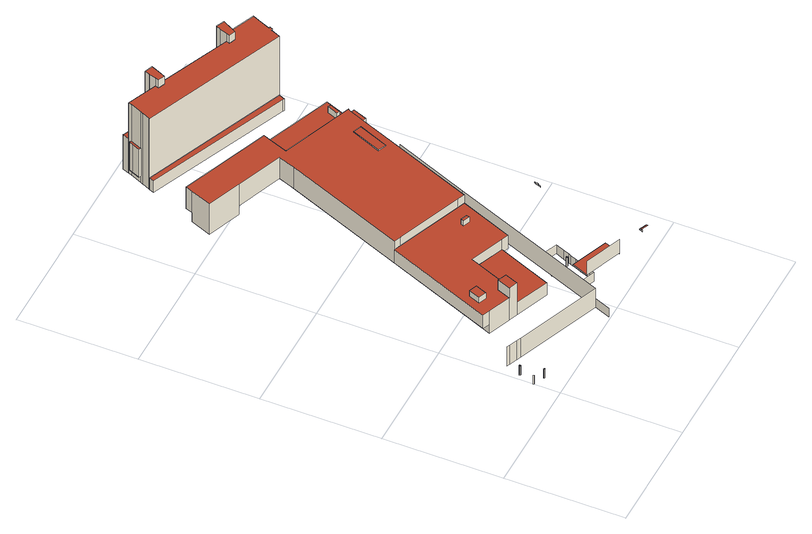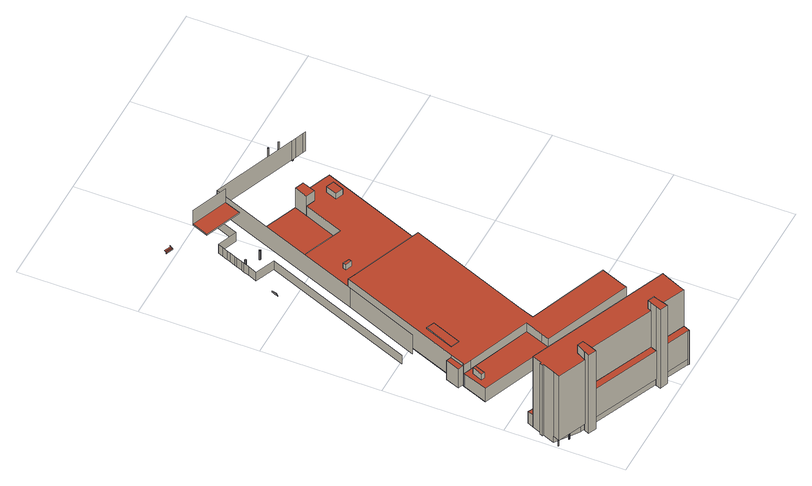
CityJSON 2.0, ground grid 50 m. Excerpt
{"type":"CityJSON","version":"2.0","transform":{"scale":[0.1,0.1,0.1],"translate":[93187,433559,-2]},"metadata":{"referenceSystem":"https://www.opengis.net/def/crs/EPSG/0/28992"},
"CityObjects":{
"building1":{"type":"Building","attributes":{"measuredHeight":21.9},"geometry":[{"type":"MultiSurface","lod":"2","boundaries":[[[0,1,2,3]],[[1,4,5,2]],[[6,7,8,9]],[[7,10,11,8]],[[12,6,9,13]],[[10,14,15,11]],[[16,17,18,19]],[[20,12,13,21]],[[22,23,24,25]],[[26,22,25,27]],[[6,12,20,28,29,30,31,14,10,7]],[[14,31,32,15]],[[23,33,34,24]],[[28,20,21,35]],[[36,26,27,37]],[[31,30,38,32]],[[29,28,35,39]],[[30,29,39,38]],[[33,40,41,34]],[[22,26,36,42,43,44,45,40,33,23]],[[42,36,37,46]],[[40,45,47,41]],[[43,42,46,48]],[[45,44,49,47]],[[44,43,48,49]],[[17,50,51,18]],[[50,52,53,51]],[[52,54,55,53]],[[56,57,58,59]],[[60,61,62,63]],[[64,65,66,62]],[[67,56,59,68]],[[66,69,63,62]],[[70,60,63,69]],[[71,72,73,74]],[[75,71,74,76]],[[72,77,78,73]],[[79,75,76,80]],[[81,67,68,82]],[[77,83,84,78]],[[85,79,80,86]],[[87,85,86,88]],[[83,89,90,84]],[[91,87,88,92]],[[93,94,95,96,97,89,83,77,72,71,75,79,85,87,91,98,99]],[[89,97,100,90]],[[98,91,92,101]],[[97,96,102,100]],[[99,98,101,103]],[[93,99,103,104]],[[96,95,105,102]],[[94,93,104,106]],[[95,94,106,105]],[[107,81,82,108]],[[109,107,108,110]],[[111,70,69,66]],[[54,112,113,55]],[[114,109,110,115]],[[116,114,115,117]],[[118,119,120,121]],[[122,118,121,123]],[[119,124,125,120]],[[126,122,123,127]],[[124,128,129,125]],[[130,126,127,131]],[[130,132,133,134,135,128,124,119,118,122,126]],[[132,130,131,136]],[[137,116,117,138]],[[128,135,139,129]],[[133,132,136,140]],[[135,134,141,139]],[[134,133,140,141]],[[142,137,138,143]],[[144,145,146,147]],[[148,142,143,149]],[[145,148,149,146]],[[150,151,152,153]],[[154,150,153,155]],[[156,154,155,157]],[[158,156,157,159]],[[153,160,161,155]],[[155,161,162,157]],[[157,162,163,159]],[[164,158,159,163]],[[165,164,163,162]],[[166,144,147,167]],[[168,169,170,171]],[[169,172,173,170]],[[172,174,175,173]],[[174,176,177,175]],[[178,177,176,179]],[[180,178,179,181]],[[182,180,181,183]],[[184,182,183,185]],[[112,186,187,113]]],"semantics":{"surfaces":[{"type":"WallSurface"},{"type":"GroundSurface"},{"type":"RoofSurface"}],"values":[0,0,0,0,0,0,0,0,0,0,1,0,0,0,0,0,0,0,0,1,0,0,0,0,0,0,0,0,0,0,0,0,2,0,0,0,0,0,0,0,0,0,0,0,1,0,0,0,0,0,0,0,0,0,0,0,0,0,0,0,0,0,0,0,0,1,0,0,0,0,0,0,0,0,0,0,0,0,0,0,2,2,2,0,0,0,0,0,0,0,0,0,0,0,0]}}]},
"building2":{"type":"Building","attributes":{"yearOfConstruction":2022},"address":[{"CountryName":"Nederland","LocalityName":"Rotterdam","ThoroughfareNumber":"60-64","ThoroughfareName":"Zuidplein","PostalCode":"3083CW"}],"children":["building2-1","building2-2","building2-3","building2-4","building2-5"]},
"building2-1":{"type":"BuildingPart","parents":["building2"],"geometry":[{"type":"Solid","lod":"2","boundaries":[[[[188,189,190,191,192]],[[193,194,195,196]],[[196,197,198,188,192,193]],[[194,191,190,195]],[[191,194,193,192]],[[199,198,197,200]],[[195,190,189,199,200]],[[200,197,196,195]],[[198,199,189,188]]]],"semantics":{"surfaces":[{"type":"WallSurface"},{"type":"RoofSurface"},{"type":"GroundSurface"},{"type":"ClosureSurface"}],"values":[[0,0,0,0,1,2,3,3,3]]}}]},
"building2-2":{"type":"BuildingPart","parents":["building2"],"geometry":[{"type":"Solid","lod":"2","boundaries":[[[[201,202,203,204]],[[205,206,207,208]],[[209,210,206,205]],[[211,212,202,201]],[[189,213,214,190]],[[215,216,204,203]],[[204,216,197,196,217]],[[217,211,201,204]],[[218,219,208,207]],[[220,205,208,219,221]],[[213,220,221,214]],[[222,223,224,225]],[[223,226,227,224]],[[226,228,229,227]],[[228,222,225,229]],[[230,231,232,233]],[[231,234,235,232]],[[234,236,237,235]],[[236,230,233,237]],[[238,239,212,211,217,196,195,190,214,221,219,218],[231,230,236,234],[223,222,228,226]],[[225,224,227,229]],[[233,232,235,237]],[[200,197,216,215,210,209,240,199]],[[212,239,203,202]],[[238,218,207,206]],[[203,239,238,206,210,215]],[[220,213,240,209,205]],[[195,200,199,189,190]],[[197,200,195,196]],[[199,240,213,189]]]],"semantics":{"surfaces":[{"type":"OuterCeilingSurface"},{"type":"WallSurface"},{"type":"RoofSurface"},{"type":"GroundSurface"},{"type":"ClosureSurface"}],"values":[[0,0,1,1,1,1,1,1,1,1,1,1,1,1,1,1,1,1,1,2,2,2,3,4,4,4,4,4,4,4]]}}]},
"building2-3":{"type":"BuildingPart","parents":["building2"],"geometry":[{"type":"Solid","lod":"2","boundaries":[[[[241,242,243,244,245,246,247,248,249,207,206,250,251,252]],[[253,254,203,202,255,256,257,258,259,260,261]],[[262,263,252,251]],[[264,215,203,254]],[[265,262,251,250]],[[263,266,241,252]],[[255,202,212,267,268]],[[268,269,256,255]],[[270,271,258,257]],[[259,272,273,274,275]],[[275,276,260,259]],[[277,274,273,270,257]],[[269,277,257,256]],[[278,279,280,281]],[[279,282,283,280]],[[284,285,238,218]],[[285,286,239,238]],[[286,267,212,239]],[[287,288,244,243]],[[289,290,291,292]],[[290,278,281,291]],[[260,276,283,282,261]],[[293,287,243,242]],[[210,265,250,206]],[[266,293,242,241]],[[294,264,254,253]],[[295,296,297,298]],[[271,272,259,258]],[[296,299,300,297]],[[301,302,247,246]],[[302,303,248,247]],[[218,207,249,304,305,284]],[[246,245,289,292,306,301]],[[304,301,306,305]],[[299,307,308,300]],[[307,295,298,308]],[[303,304,249,248]],[[304,303,302,301]],[[300,308,298,297]],[[286,285,284,305,306,292,291,281,280,283,276,275,274,277,269,268,267],[307,299,296,295]],[[272,271,270,273]],[[265,210,215,264,294,309,288,287,293,266,263,262]],[[218,238,206,207]],[[282,279,253,261]],[[245,244,290,289]],[[239,212,202,203]],[[206,238,239,203,215,210]],[[278,290,244,288,309]],[[278,309,294,253,279]]]],"semantics":{"surfaces":[{"type":"OuterCeilingSurface"},{"type":"WallSurface"},{"type":"RoofSurface"},{"type":"GroundSurface"},{"type":"ClosureSurface"}],"values":[[0,0,1,1,1,1,1,1,1,1,1,1,1,1,1,1,1,1,1,1,1,1,1,1,1,1,1,1,1,1,1,1,1,1,1,1,1,2,2,2,3,3,4,4,4,4,4,4,4]]}}]},
"building2-4":{"type":"BuildingPart","parents":["building2"],"geometry":[{"type":"Solid","lod":"2","boundaries":[[[[199,198,188,189]],[[198,310,311,188]],[[312,313,209,205,220]],[[310,313,312,311]],[[188,311,312,220,213,189]],[[313,310,198,199,240,209]],[[213,220,205,209,240]],[[240,199,189,213]]]],"semantics":{"surfaces":[{"type":"ClosureSurface"},{"type":"WallSurface"},{"type":"RoofSurface"},{"type":"GroundSurface"}],"values":[[0,1,1,1,2,3,0,0]]}}]},
"building2-5":{"type":"BuildingPart","parents":["building2"],"geometry":[{"type":"Solid","lod":"2","boundaries":[[[[244,314,253,261,315,245]],[[316,317,318,319]],[[282,320,315,261]],[[288,321,314,244]],[[317,322,323,318]],[[320,289,245,315]],[[321,294,253,314]],[[322,324,325,323]],[[324,316,319,325]],[[282,279,278,290,289,320],[322,317,316,324]],[[319,318,323,325]],[[309,294,321,288]],[[289,290,244,245]],[[244,290,278,309,288]],[[279,282,261,253]],[[253,294,309,278,279]]]],"semantics":{"surfaces":[{"type":"OuterCeilingSurface"},{"type":"WallSurface"},{"type":"RoofSurface"},{"type":"GroundSurface"},{"type":"ClosureSurface"}],"values":[[0,1,1,1,1,1,1,1,1,2,2,3,4,4,4,4]]}}]},
"building3":{"type":"Building","attributes":{"measuredHeight":40.62,"yearOfConstruction":1991},"address":[{"CountryName":"Nederland","LocalityName":"Rotterdam","ThoroughfareNumber":"34","ThoroughfareName":"Zuidplein","PostalCode":"3083CW"}],"children":["building3-1","building3-2","building3-3","building3-4","building3-5","building3-6"]},
"building3-1":{"type":"BuildingPart","attributes":{"measuredHeight":6.01},"parents":["building3"],"geometry":[{"type":"Solid","lod":"2","boundaries":[[[[326,327,328,329]],[[327,330,331,328]],[[330,332,333,331]],[[332,334,335,333]],[[334,326,329,335]],[[333,335,329,328,331]],[[330,327,326,334,332]]]],"semantics":{"surfaces":[{"type":"ClosureSurface"},{"type":"WallSurface"},{"type":"RoofSurface"},{"type":"GroundSurface"}],"values":[[0,1,1,1,1,2,3]]}}]},
"building3-2":{"type":"BuildingPart","attributes":{"measuredHeight":36.82},"parents":["building3"],"geometry":[{"type":"Solid","lod":"2","boundaries":[[[[336,337,338,339,340,341],[342,343,344,345,346,347,348,349,350,351],[352,353,354,355,356,357,358,359,360,361]],[[362,363,364,365,366,367]],[[368,369,327,328,370]],[[371,369,368,372]],[[373,374,375,376]],[[377,378,340,339]],[[379,380,367,366]],[[381,382,337,336]],[[383,384,348,347]],[[385,386,363,362]],[[380,385,362,367]],[[387,388,342,351]],[[389,373,376,390]],[[391,392,393,394]],[[328,329,395,370]],[[396,387,351,350]],[[397,398,356,355]],[[398,399,357,356]],[[400,401,353,352]],[[402,400,352,361]],[[403,404,346,345]],[[405,402,361,360]],[[406,407,408,365,409,410,411]],[[366,412,413,414,415,379]],[[408,412,366,365]],[[409,379,415,410]],[[382,416,338,337]],[[329,326,389,390,395]],[[401,417,354,353]],[[341,418,419,420,421]],[[378,418,341,340]],[[384,422,349,348]],[[404,383,347,346]],[[386,423,364,363]],[[423,409,365,364]],[[388,424,343,342]],[[425,403,345,344]],[[421,381,336,341]],[[413,371,372,414]],[[426,406,411,427]],[[417,397,355,354]],[[422,396,350,349]],[[424,425,344,343]],[[374,420,419,375]],[[399,428,358,357]],[[428,429,359,358]],[[429,405,360,359]],[[386,385,380,379,409,423]],[[393,430,431,427,411,410,415,414,372,368,370,395,390,376,375,419,418,378,377,432,433,434,394]],[[381,421,420,374,373,389,326,327,369,371,413,412,408,407,435,436,437,438,439,440,441,416,382]],[[422,384,383,404,403,425,424,388,387,396]],[[397,417,401,400,402,405,429,428,399,398]],[[391,394,434,440,439]],[[339,338,432,377]],[[441,440,434,433]],[[430,393,392,438,437]],[[439,438,392,391]],[[437,436,431,430]],[[327,326,329,328]],[[435,407,406,426]],[[338,416,441,433,432]],[[431,436,435,426,427]]]],"semantics":{"surfaces":[{"type":"OuterCeilingSurface"},{"type":"WallSurface"},{"type":"RoofSurface"},{"type":"GroundSurface"},{"type":"ClosureSurface"}],"values":[[0,0,1,1,1,1,1,1,1,1,1,1,1,1,1,1,1,1,1,1,1,1,1,1,1,1,1,1,1,1,1,1,1,1,1,1,1,1,1,1,1,1,1,1,1,1,1,2,2,3,3,3,4,4,4,4,4,4,4,4,4,4]]}}]},
"building3-3":{"type":"BuildingPart","attributes":{"measuredHeight":17.79},"parents":["building3"],"geometry":[{"type":"MultiSurface","lod":"2","boundaries":[[[442,443,444,445,446,447,448,449,450]],[[451,452,442,450]],[[453,454,446,445]],[[455,407,406,456]],[[457,458,444,443]],[[456,459,446,454,455]],[[459,460,447,446]],[[460,461,448,447]],[[462,451,450,449]],[[458,453,445,444]],[[452,457,443,442]],[[406,426,463,461,460,459,456]],[[452,451,462,435,407,455,454,453,458,457]],[[407,435,426,406]],[[449,463,426,435,462]]],"semantics":{"surfaces":[{"type":"OuterCeilingSurface"},{"type":"WallSurface"},{"type":"RoofSurface"},{"type":"GroundSurface"},{"type":"ClosureSurface"}],"values":[0,1,1,1,1,1,1,1,1,1,1,2,3,4,4]}}]},
"building3-4":{"type":"BuildingPart","attributes":{"measuredHeight":17.79},"parents":["building3"],"geometry":[{"type":"Solid","lod":"2","boundaries":[[[[464,465,466,467,468,469,470,471]],[[472,473,471,470]],[[473,474,464,471]],[[474,475,465,464]],[[476,477,468,467]],[[478,479,470,469]],[[475,480,466,465]],[[480,476,467,466]],[[478,392,391,479]],[[480,475,474,473,472,439,438,477,476]],[[469,468,477,438,392,478]],[[438,439,391,392]],[[470,479,391,439,472]]]],"semantics":{"surfaces":[{"type":"OuterCeilingSurface"},{"type":"WallSurface"},{"type":"RoofSurface"},{"type":"GroundSurface"},{"type":"ClosureSurface"}],"values":[[0,1,1,1,1,1,1,1,2,3,4,4,4]]}}]},
"building3-5":{"type":"BuildingPart","attributes":{"measuredHeight":40.62},"parents":["building3"],"geometry":[{"type":"Solid","lod":"2","boundaries":[[[[434,433,481,482]],[[483,479,391,394,484]],[[394,434,482,484]],[[485,486,487,488]],[[479,483,487,486,472,470]],[[339,489,485,488,490,377]],[[416,489,339,338]],[[433,432,491,481]],[[432,377,490,491]],[[491,490,488,487,483,484,482,481]],[[489,416,441,440,439,472,486,485]],[[338,339,377,432]],[[434,394,391,439,440]],[[391,479,470,472,439]],[[440,441,433,434]],[[338,432,433,441,416]]]],"semantics":{"surfaces":[{"type":"WallSurface"},{"type":"RoofSurface"},{"type":"GroundSurface"},{"type":"ClosureSurface"}],"values":[[0,0,0,0,0,0,0,0,0,1,2,3,3,3,3,3]]}}]},
"building3-6":{"type":"BuildingPart","attributes":{"measuredHeight":40.62},"parents":["building3"],"geometry":[{"type":"Solid","lod":"2","boundaries":[[[[469,492,493,494,495,478]],[[393,392,478,495,496]],[[477,492,469,468]],[[496,497,430,393]],[[493,498,499,494]],[[497,500,431,430]],[[448,449,463,461]],[[461,501,499,498,502,448]],[[463,426,427,503,504]],[[502,462,449,448]],[[500,503,427,431]],[[504,501,461,463]],[[499,501,504,503,500,497,496,495,494]],[[462,502,498,493,492,477,438,437,436,435]],[[449,462,435,426,463]],[[468,469,478,392,438,477]],[[392,393,430,437,438]],[[431,427,426,435,436]],[[436,437,430,431]]]],"semantics":{"surfaces":[{"type":"WallSurface"},{"type":"RoofSurface"},{"type":"GroundSurface"},{"type":"ClosureSurface"}],"values":[[0,0,0,0,0,0,0,0,0,0,0,0,1,2,3,3,3,3,3]]}}]}
},
"vertices":[
[4,109,6],[4,111,6],[4,111,51],[4,109,51],[2,114,6],[2,114,51],[48,91,6],[48,89,6],[48,89,51],[48,91,51],[49,88,6],[49,88,51],[48,92,6],[48,92,51],[51,87,6],[51,87,51],[5,223,150],[17,218,150],[17,218,51],[5,223,51],[50,93,6],[50,93,51],[24,179,6],[25,177,6],[25,177,51],[24,179,51],[24,182,6],[24,182,51],[52,93,6],[53,92,6],[54,90,6],[53,88,6],[53,88,51],[27,176,6],[27,176,51],[52,93,51],[25,183,6],[25,183,51],[54,90,51],[53,92,51],[30,177,6],[30,177,51],[28,184,6],[30,183,6],[31,181,6],[31,179,6],[28,184,51],[31,179,51],[30,183,51],[31,181,51],[51,204,150],[51,204,51],[69,197,150],[69,197,51],[427,55,150],[427,55,51],[508,172,6],[444,9,6],[444,9,51],[508,172,51],[502,184,150],[475,113,150],[475,113,155],[502,184,155],[475,113,225],[631,52,225],[631,52,155],[593,139,6],[593,139,51],[659,122,155],[659,122,150],[553,292,6],[554,290,6],[554,290,51],[553,292,51],[553,293,6],[553,293,51],[555,289,6],[555,289,51],[553,295,6],[553,295,51],[601,160,6],[601,160,51],[556,289,6],[556,289,51],[554,296,6],[554,296,51],[555,296,6],[555,296,51],[557,289,6],[557,289,51],[556,296,6],[556,296,51],[559,295,6],[559,294,6],[560,293,6],[559,291,6],[559,290,6],[557,296,6],[558,296,6],[559,290,51],[557,296,51],[559,291,51],[558,296,51],[559,295,51],[560,293,51],[559,294,51],[610,183,6],[610,183,51],[616,197,6],[616,197,51],[631,52,150],[689,723,150],[689,723,51],[625,220,6],[625,220,51],[629,230,6],[629,230,51],[622,265,6],[623,263,6],[623,263,51],[622,265,51],[622,266,6],[622,266,51],[624,263,6],[624,263,51],[623,268,6],[623,268,51],[626,262,6],[626,262,51],[624,269,6],[624,269,51],[626,269,6],[628,268,6],[629,266,6],[628,263,6],[626,269,51],[638,254,6],[638,254,51],[628,263,51],[628,268,51],[629,266,51],[643,266,6],[643,266,51],[584,363,6],[668,329,6],[668,329,51],[584,363,51],[652,290,6],[652,290,51],[776,29,150],[774,25,150],[774,25,159],[776,29,158],[778,33,150],[778,33,157],[779,37,150],[779,37,156],[781,40,150],[781,40,153],[806,17,158],[808,21,157],[809,25,156],[811,28,153],[811,28,150],[809,25,150],[839,1006,6],[839,1006,51],[829,469,154],[831,472,156],[831,472,150],[829,469,150],[832,476,157],[832,476,150],[834,480,158],[834,480,150],[836,484,159],[836,484,150],[837,488,150],[837,488,158],[839,493,150],[839,493,157],[841,496,150],[841,496,156],[842,500,150],[842,500,154],[816,1039,150],[816,1039,51],
[311,323,70],[333,380,70],[333,380,121],[333,380,171],[311,323,171],[273,338,171],[295,395,171],[295,395,121],[273,338,121],[273,338,6],[311,323,6],[333,380,6],[295,395,6],
[148,387,52],[325,834,52],[355,822,52],[178,375,52],[543,494,52],[630,714,52],[660,702,52],[573,482,52],[543,494,6],[630,714,6],[148,387,121],[325,834,121],[401,550,70],[401,550,121],[355,822,6],[178,375,6],[178,375,121],[660,702,121],[573,482,121],[543,494,70],[543,494,121],[581,656,121],[553,667,121],[553,667,147],[581,656,147],[548,654,121],[548,654,147],[576,643,121],[576,643,147],[221,476,121],[202,429,121],[202,429,150],[221,476,150],[234,416,121],[234,416,150],[253,464,121],[253,464,150],[630,714,121],[355,822,121],[401,550,6],
[680,867,52],[691,893,52],[699,889,52],[862,1299,52],[892,1287,52],[888,1279,52],[910,1271,52],[886,1211,52],[864,1219,52],[669,813,52],[655,818,52],[675,869,52],[620,1478,52],[615,1480,52],[526,1340,52],[552,1410,52],[357,1486,52],[390,1571,52],[250,1629,52],[261,1659,52],[633,1512,52],[655,818,6],[675,869,6],[615,1480,6],[669,813,6],[680,867,6],[325,834,163],[526,1340,163],[552,1410,163],[357,1486,6],[390,1571,6],[250,1629,6],[216,1542,6],[216,1542,163],[250,1629,163],[261,1659,163],[357,1486,163],[592,1403,120],[620,1478,120],[620,1478,163],[592,1403,163],[633,1512,120],[633,1512,163],[660,702,163],[630,714,163],[355,822,163],[699,889,6],[862,1299,6],[892,1287,120],[862,1299,120],[862,1299,163],[892,1287,163],[691,893,6],[620,1478,6],[774,1077,163],[824,1204,163],[824,1204,166],[774,1077,166],[789,1218,163],[789,1218,166],[888,1279,150],[910,1271,150],[886,1211,150],[864,1219,150],[864,1219,163],[888,1279,163],[739,1091,163],[739,1091,166],[592,1403,6],
[452,267,6],[452,267,70],[494,372,70],[494,372,6],
[891,1370,52],[933,1393,52],[897,1361,120],[884,1366,120],[884,1366,150],[897,1361,150],[933,1393,120],[891,1370,6],[866,1321,120],[866,1321,150],[879,1316,120],[879,1316,150],
[939,1591,9],[335,1843,9],[335,1843,69],[939,1591,69],[327,1822,9],[327,1822,69],[921,1570,9],[921,1570,69],[928,1566,9],[928,1566,69],
[890,1764,42],[889,1763,42],[873,1770,42],[875,1774,42],[995,1723,42],[983,1695,42],[992,1718,42],[992,1719,42],[992,1720,42],[992,1721,42],[990,1722,42],[989,1721,42],[989,1720,42],[988,1719,42],[989,1718,42],[990,1718,42],[941,1743,42],[939,1743,42],[939,1742,42],[939,1740,42],[939,1739,42],[941,1739,42],[942,1739,42],[943,1740,42],[943,1742,42],[942,1743,42],[361,1924,42],[368,1941,42],[370,1940,42],[376,1937,42],[355,1888,42],[347,1891,42],[337,1847,375],[337,1847,9],[335,1843,375],[351,1878,9],[351,1878,375],[963,1630,9],[968,1643,9],[968,1643,375],[963,1630,375],[875,1774,375],[995,1723,375],[355,1888,187],[347,1891,187],[890,1764,9],[889,1763,9],[989,1721,9],[989,1720,9],[361,1924,187],[368,1941,187],[990,1718,9],[992,1718,9],[956,1632,9],[956,1632,375],[831,1759,187],[534,1886,187],[534,1886,375],[831,1759,375],[939,1591,375],[989,1718,9],[939,1740,9],[939,1739,9],[941,1739,9],[941,1743,9],[939,1743,9],[942,1743,9],[992,1721,9],[990,1722,9],[943,1742,9],[381,1951,187],[381,1951,9],[376,1937,9],[376,1937,187],[376,1937,375],[381,1951,375],[355,1888,9],[351,1880,9],[351,1880,375],[355,1888,375],[873,1770,9],[939,1742,9],[983,1695,375],[962,1645,375],[962,1645,9],[983,1695,9],[988,1719,9],[370,1940,187],[992,1719,9],[992,1720,9],[504,1898,187],[504,1898,375],[942,1739,9],[943,1740,9],[527,1871,375],[499,1883,375],[873,1770,375],[853,1733,375],[826,1744,375],[504,1898,9],[499,1883,9],[527,1871,9],[534,1886,9],[831,1759,9],[826,1744,9],[853,1733,9],
[497,1934,42],[494,1935,42],[493,1932,42],[397,1973,42],[398,1976,42],[494,1936,42],[513,1928,42],[512,1923,42],[496,1930,42],[496,1930,9],[497,1934,9],[397,1973,9],[398,1976,9],[393,1978,9],[393,1978,187],[494,1935,9],[493,1932,9],[398,1976,187],[494,1936,187],[513,1928,187],[512,1923,9],[512,1923,187],
[840,1786,42],[839,1784,42],[546,1910,42],[546,1912,42],[545,1912,42],[546,1914,42],[842,1787,42],[842,1785,42],[842,1787,9],[842,1785,9],[840,1786,9],[839,1784,9],[546,1912,9],[545,1912,9],[546,1914,187],[842,1787,187],[546,1910,9],
[853,1733,416],[826,1744,416],[842,1787,416],[831,1759,416],[885,1793,9],[851,1808,9],[851,1808,416],[885,1793,416],[875,1774,9],[875,1774,416],[873,1770,416],
[546,1914,9],[554,1934,9],[554,1934,416],[546,1914,416],[534,1886,416],[527,1871,416],[520,1948,9],[520,1948,416],[499,1883,416],[513,1928,416],[513,1928,9],[504,1898,416],[512,1923,416]
]}
